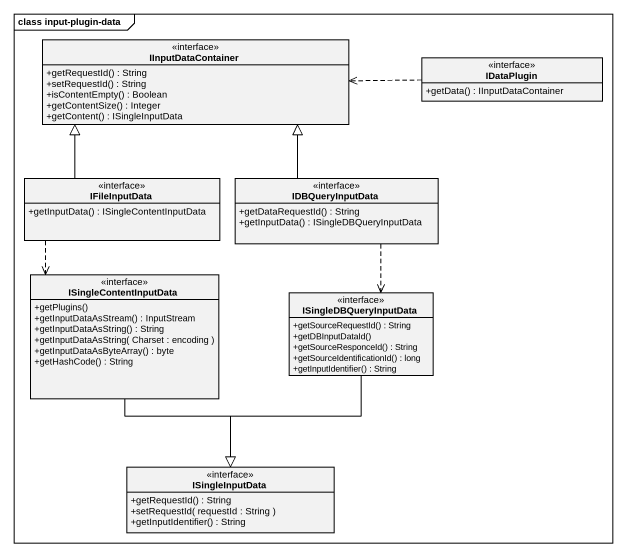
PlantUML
@startuml
mainframe class input-plugin-data
hide circle
hide empty members
skinparam classAttributeIconSize 0
interface IInputDataContainer {
  +getRequestId() : String
  +setRequestId() : String
  +isContentEmpty() : Boolean
  +getContentSize() : Integer
  +getContent() : ISingleInputData
}
interface IDataPlugin {
  +getData() : IInputDataContainer
}
interface IFileInputData {
  +getInputData() : ISingleContentInputData
}
interface IDBQueryInputData {
  +getDataRequestId() : String
  +getInputData() : ISingleDBQueryInputData
}
interface ISingleContentInputData {
  +getPlugins()
  +getInputDataAsStream() : InputStream
  +getInputDataAsString() : String
  +getInputDataAsString( Charset : encoding )
  +getInputDataAsByteArray() : byte
  +getHashCode() : String
}
interface ISingleDBQueryInputData {
  +getSourceRequestId() : String
  +getDBInputDataId()
  +getSourceResponceId() : String
  +getSourceIdentificationId() : long
  +getInputIdentifier() : String
}
interface ISingleInputData {
  +getRequestId() : String
  +setRequestId( requestId : String )
  +getInputIdentifier() : String
}
IDataPlugin .left.> IInputDataContainer
IFileInputData -up-|> IInputDataContainer
IFileInputData ..> ISingleContentInputData
IDBQueryInputData -up-|> IInputDataContainer
IDBQueryInputData ..> ISingleDBQueryInputData
ISingleContentInputData --|> ISingleInputData
ISingleDBQueryInputData --|> ISingleInputData
@enduml
